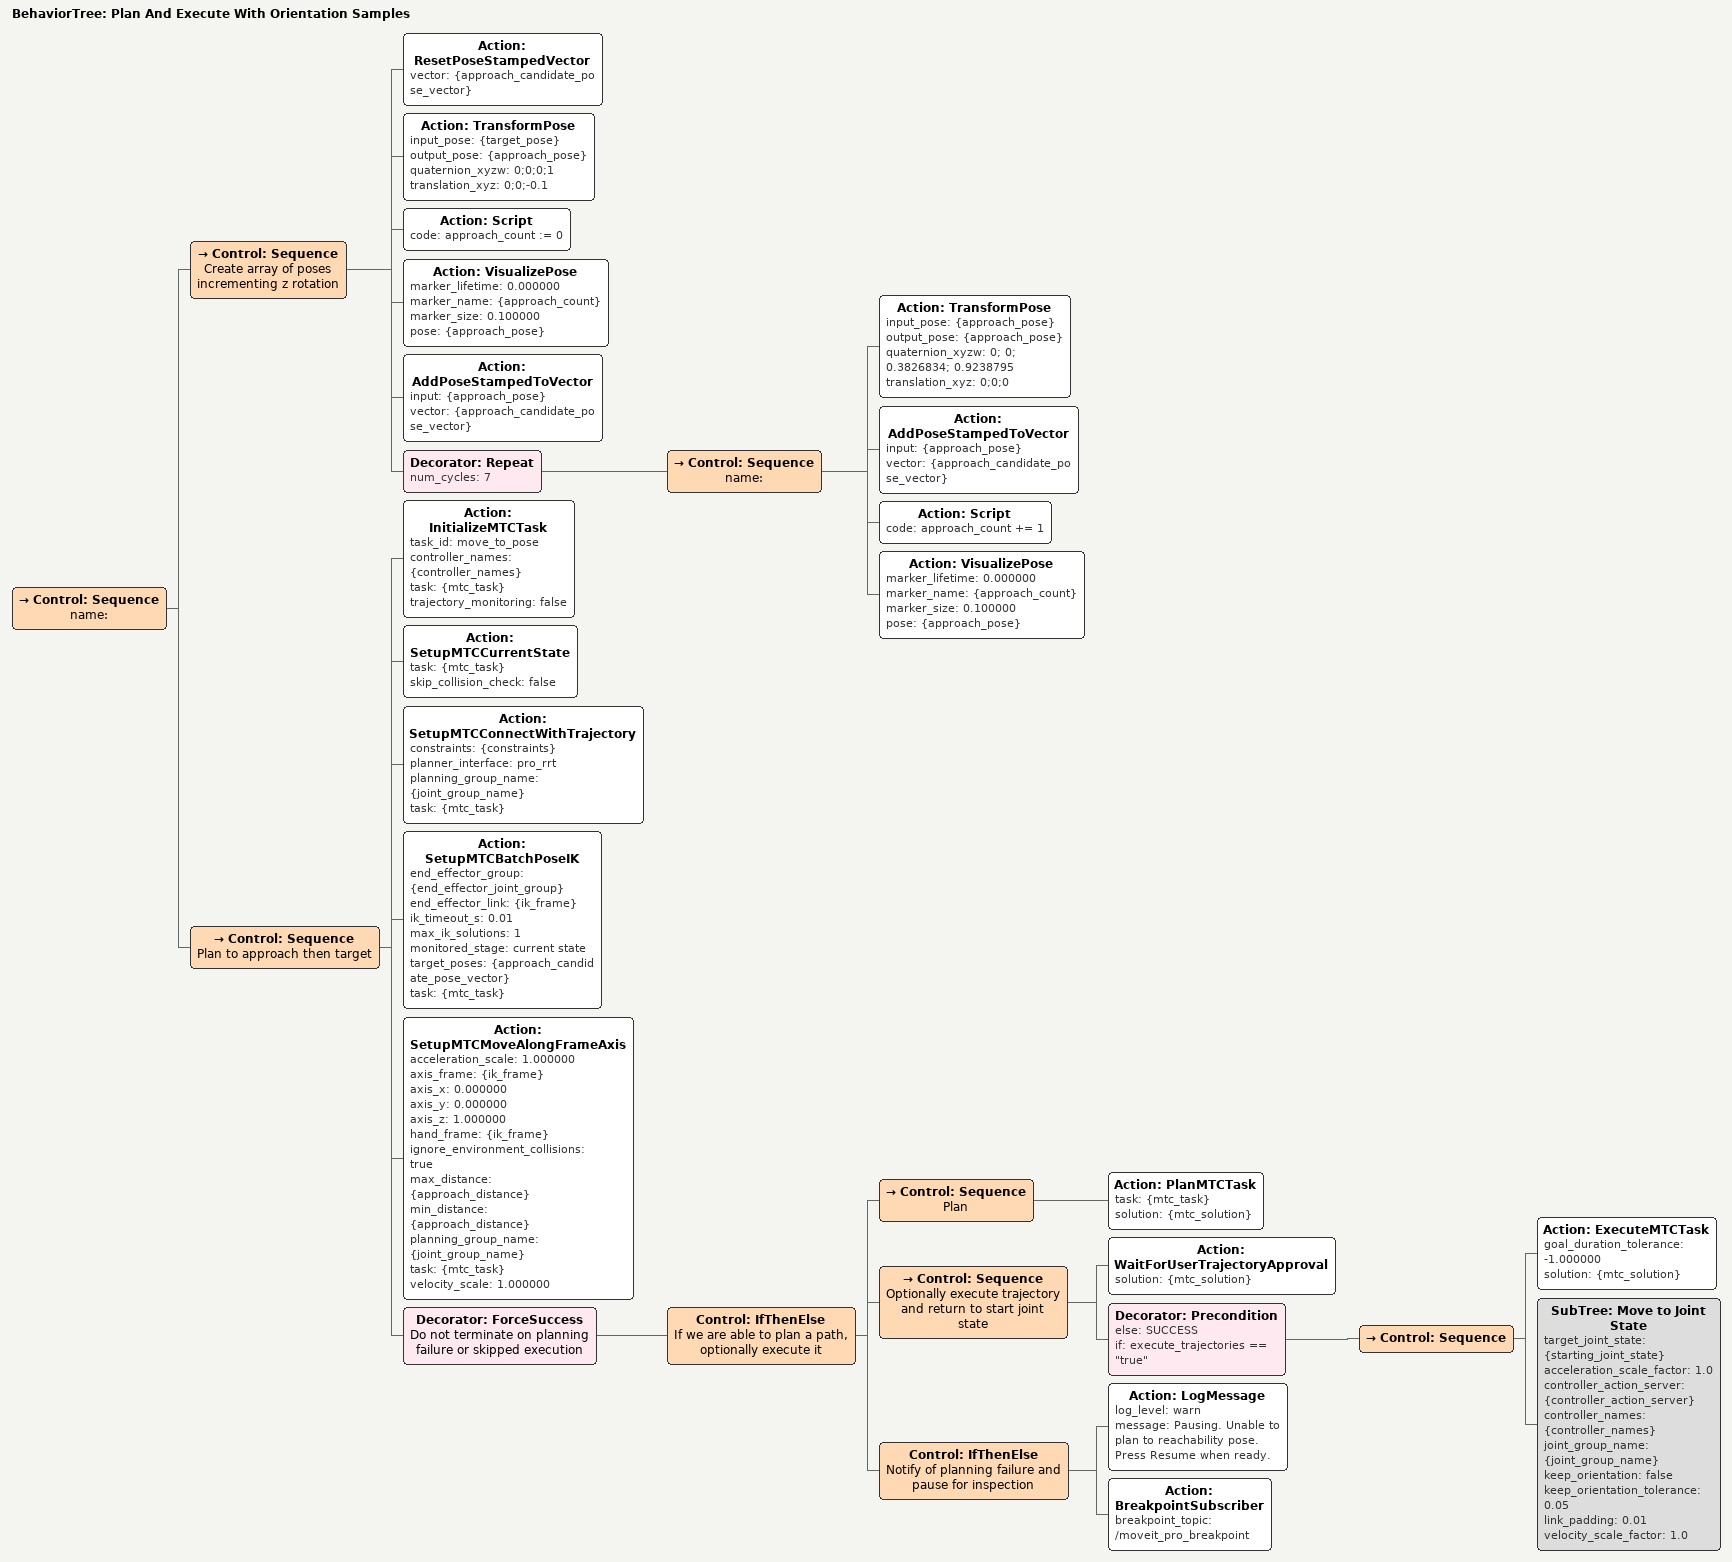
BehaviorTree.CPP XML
<?xml version='1.0' encoding='UTF-8'?>
<root BTCPP_format="4" main_tree_to_execute="Plan And Execute With Orientation Samples">
  <BehaviorTree ID="Plan And Execute With Orientation Samples" _description="Free space plan to an approach pose then Cartesian plan to a target pose with tool frame z-axis variations. This will increase planning success if your tool does not have a continuous z-axis.">

  <Control ID="Sequence" name="">

    <Control ID="Sequence" name="Create array of poses incrementing z rotation">

      <Action ID="ResetPoseStampedVector" vector="{approach_candidate_pose_vector}"/><Action ID="TransformPose" input_pose="{target_pose}" output_pose="{approach_pose}" quaternion_xyzw="0;0;0;1" translation_xyz="0;0;-0.1"/><!--Use a script with a pose counter so we can give a unique name to each marker (allowing multiple poses to be visualized)--><Action ID="Script" code="approach_count := 0"/><Action ID="VisualizePose" marker_lifetime="0.000000" marker_name="{approach_count}" marker_size="0.100000" pose="{approach_pose}"/><Action ID="AddPoseStampedToVector" input="{approach_pose}" vector="{approach_candidate_pose_vector}"/><Decorator ID="Repeat" num_cycles="7">

        <Control ID="Sequence" name="">

          <Action ID="TransformPose" input_pose="{approach_pose}" output_pose="{approach_pose}" quaternion_xyzw="0; 0; 0.3826834; 0.9238795" translation_xyz="0;0;0"/><Action ID="AddPoseStampedToVector" input="{approach_pose}" vector="{approach_candidate_pose_vector}"/><Action ID="Script" code="approach_count += 1"/><Action ID="VisualizePose" marker_lifetime="0.000000" marker_name="{approach_count}" marker_size="0.100000" pose="{approach_pose}"/></Control></Decorator></Control><Control ID="Sequence" name="Plan to approach then target">

      <Action ID="InitializeMTCTask" task_id="move_to_pose" controller_names="{controller_names}" task="{mtc_task}" trajectory_monitoring="false"/><Action ID="SetupMTCCurrentState" task="{mtc_task}" skip_collision_check="false"/><Action ID="SetupMTCConnectWithTrajectory" constraints="{constraints}" planner_interface="pro_rrt" planning_group_name="{joint_group_name}" task="{mtc_task}"/><Action ID="SetupMTCBatchPoseIK" end_effector_group="{end_effector_joint_group}" end_effector_link="{ik_frame}" ik_timeout_s="0.01" max_ik_solutions="1" monitored_stage="current state" target_poses="{approach_candidate_pose_vector}" task="{mtc_task}"/><Action ID="SetupMTCMoveAlongFrameAxis" acceleration_scale="1.000000" axis_frame="{ik_frame}" axis_x="0.000000" axis_y="0.000000" axis_z="1.000000" hand_frame="{ik_frame}" ignore_environment_collisions="true" max_distance="{approach_distance}" min_distance="{approach_distance}" planning_group_name="{joint_group_name}" task="{mtc_task}" velocity_scale="1.000000"/><Decorator ID="ForceSuccess" name="Do not terminate on planning failure or skipped execution">

        <Control ID="IfThenElse" name="If we are able to plan a path, optionally execute it">

          <Control ID="Sequence" name="Plan">

            <Action ID="PlanMTCTask" task="{mtc_task}" solution="{mtc_solution}"/></Control><Control ID="Sequence" name="Optionally execute trajectory and return to start joint state">

            <Action ID="WaitForUserTrajectoryApproval" solution="{mtc_solution}"/><Decorator ID="Precondition" else="SUCCESS" if="execute_trajectories == &quot;true&quot;">

              <Control ID="Sequence">

                <Action ID="ExecuteMTCTask" goal_duration_tolerance="-1.000000" solution="{mtc_solution}"/><SubTree ID="Move to Joint State" target_joint_state="{starting_joint_state}" acceleration_scale_factor="1.0" controller_action_server="{controller_action_server}" controller_names="{controller_names}" joint_group_name="{joint_group_name}" keep_orientation="false" keep_orientation_tolerance="0.05" link_padding="0.01" velocity_scale_factor="1.0"/></Control></Decorator></Control><Control ID="IfThenElse" name="Notify of planning failure and pause for inspection">

            <Action ID="LogMessage" log_level="warn" message="Pausing. Unable to plan to reachability pose. Press Resume when ready."/><Action ID="BreakpointSubscriber" breakpoint_topic="/moveit_pro_breakpoint"/></Control></Control></Decorator></Control></Control></BehaviorTree>
</root>
